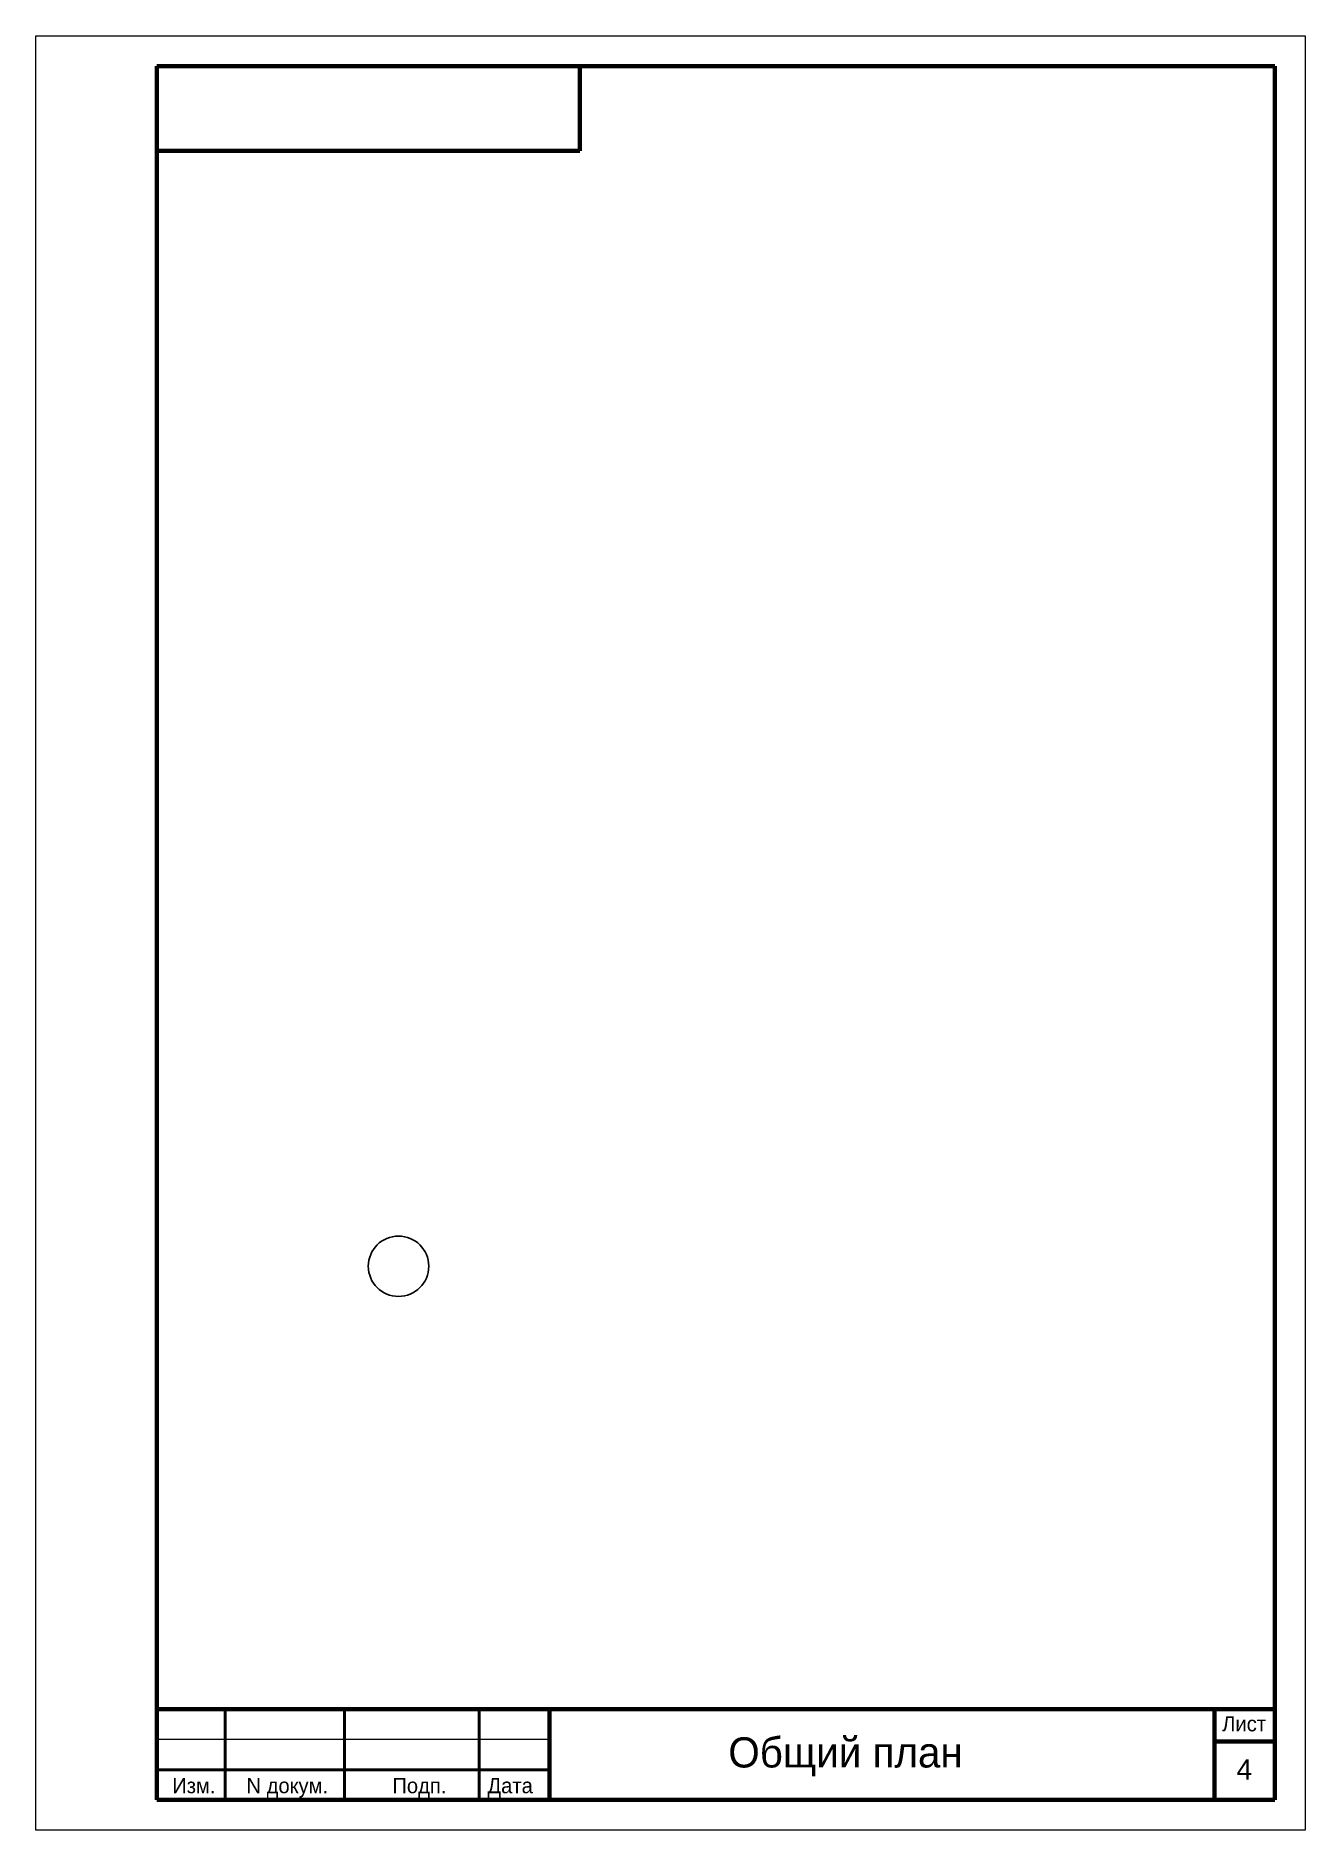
# Model space of a CAD drawing. Header units: millimetres. Extents: x 20 to 650, y 20 to 911.
import ezdxf

# ---------------------------------------------------------------- set-up
doc = ezdxf.new("R2010")
doc.units = ezdxf.units.MM
doc.layers.get('0').update_dxf_attribs({"lineweight": 25, "true_color": 0x000000})
doc.styles.add('textstyle0', font='')
doc.styles.add('textstyle1', font='')
doc.styles.add('textstyle2', font='')
doc.styles.add('textstyle3', font='')
doc.styles.add('textstyle4', font='')
doc.styles.add('textstyle5', font='')
doc.styles.add('textstyle6', font='')
doc.styles.get('textstyle0').set_extended_font_data('unicode')
doc.styles.get('textstyle1').set_extended_font_data('unicode')
doc.styles.get('textstyle2').set_extended_font_data('unicode')
doc.styles.get('textstyle3').set_extended_font_data('unicode')
doc.styles.get('textstyle4').set_extended_font_data('unicode')
doc.styles.get('textstyle5').set_extended_font_data('unicode')
doc.styles.get('textstyle6').set_extended_font_data('Arial')

msp = doc.modelspace()

# ---------------------------------------------------------------- linework, layer by layer
at = {"linetype": 'Continuous', "lineweight": 18}
for p, q in [((20, 911), (650, 911)), ((20, 20), (20, 911)), ((650, 911), (650, 20)), ((650, 20), (20, 20))]:
    msp.add_line(p, q, dxfattribs=at)
at = {"linetype": 'Continuous', "lineweight": 158}
for p, q in [((80, 896), (635, 896)), ((80, 35), (80, 896)), ((290, 854), (290, 896)), ((635, 896), (635, 35)), ((80, 854), (290, 854)), ((635, 80), (80, 80)), ((275, 35), (275, 80)), ((605, 80), (605, 35)), ((635, 64), (605, 64)), ((635, 35), (80, 35))]:
    msp.add_line(p, q, dxfattribs=at)
at = {"linetype": 'Continuous', "lineweight": 50}
for p, q in [((114, 35), (114, 80)), ((173.25, 35), (173.25, 80)), ((240, 35), (240, 80)), ((275, 50), (80, 50))]:
    msp.add_line(p, q, dxfattribs=at)
at = {"linetype": 'Continuous', "lineweight": 0}
msp.add_line((275, 65), (80, 65), dxfattribs=at)
msp.add_circle((200, 300), 15)

# ---------------------------------------------------------------- texts
at = {"linetype": 'Continuous', "lineweight": 18, "attachment_point": 1}
for s, insert, char_height, width, style in [('Лист', (608.83, 76.56), 7.5, 100, 'textstyle4'), ('Общий план', (363.71, 66.1), 15, 200, 'textstyle2'), ('Изм.', (87.66, 45.83), 7.5, 100, 'textstyle1'), ('N\\~докум.', (124.51, 45.83), 7.5, 100, 'textstyle0'), ('Подп.', (196.92, 45.83), 7.5, 100, 'textstyle3'), ('Дата', (244.14, 45.83), 7.5, 100, 'textstyle5')]:
    msp.add_mtext(s, dxfattribs=dict(at, insert=insert, char_height=char_height, width=width, style=style))
at = {"insert": (615.96, 55.11), "char_height": 10, "attachment_point": 1, "style": 'textstyle6'}
msp.add_mtext('\\c0;4', dxfattribs=at)

doc.saveas('drawing.dxf')
